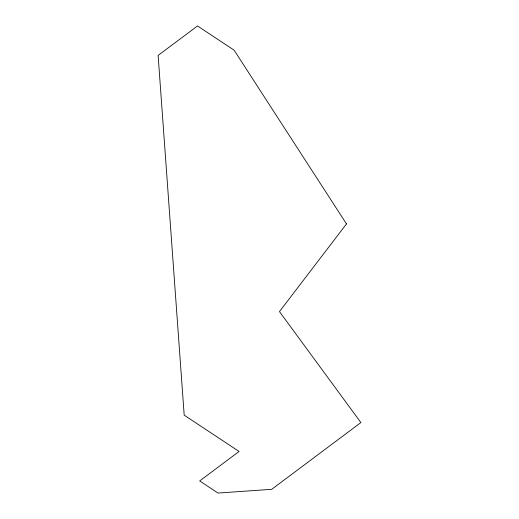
<?xml version="1.0" encoding="UTF-8"?>
<svg xmlns="http://www.w3.org/2000/svg" width="519" height="519" viewBox="0 0 519 519"><rect width="100%" height="100%" fill="white"/><g stroke="black" fill="none" stroke-linecap="round" stroke-linejoin="round"><path stroke-width="0.78" d="M346.484 223.91L279.469 311.588L360.88 422.57L271.716 489.32L217.993 493.05L199.698 480.951L239.077 451.465L184.193 415.161L158.12 55.429L197.505 25.95L234.095 50.155L346.484 223.91"/></g></svg>
